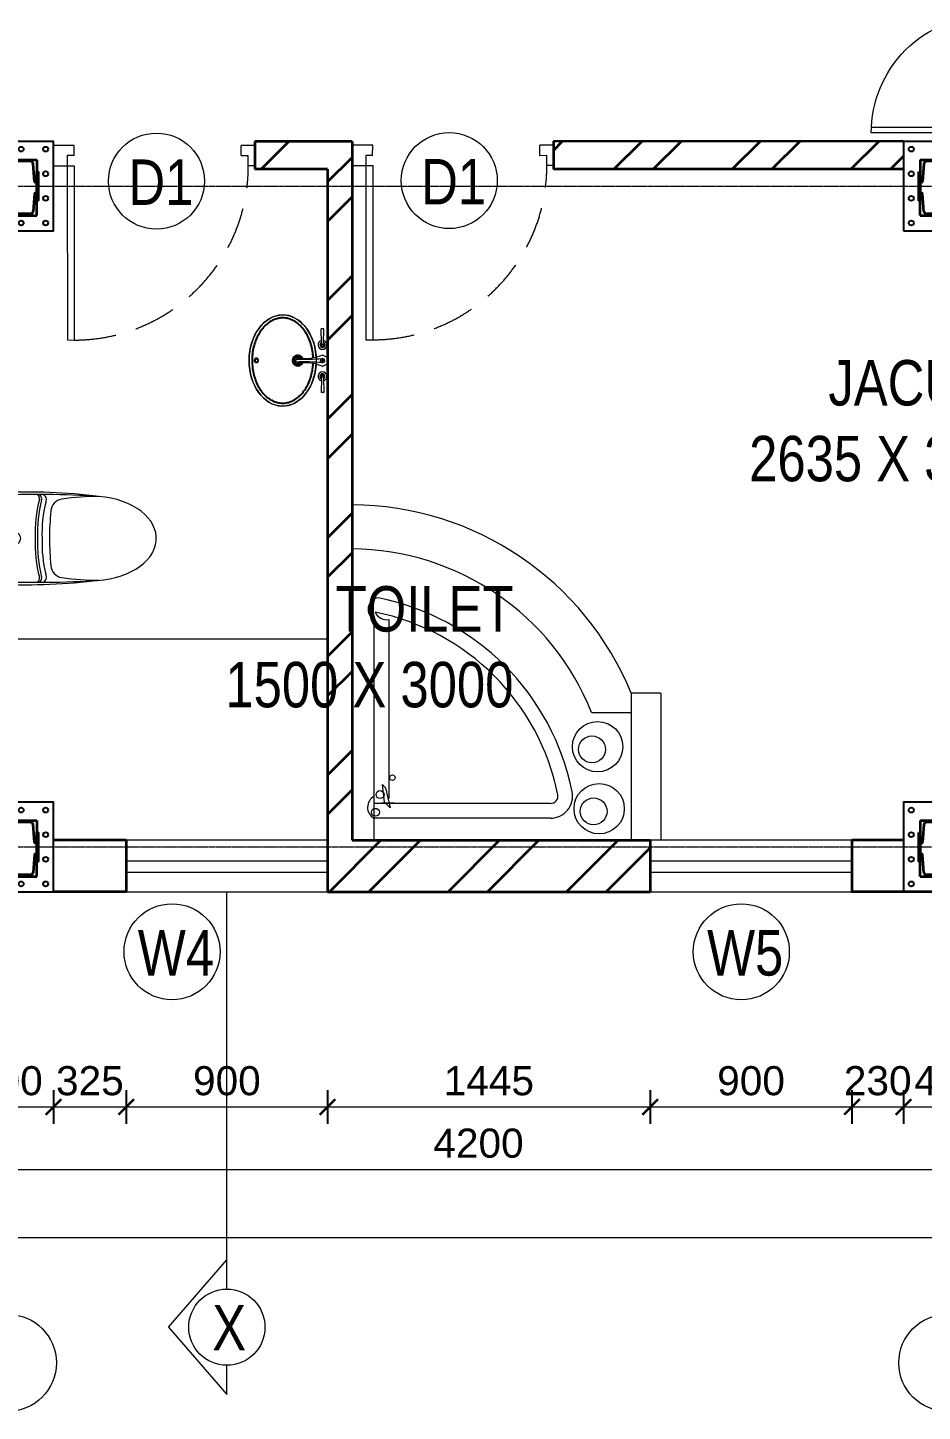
# Model space of a CAD drawing. Header units: millimetres. Extents: x 19543921 to 20171754, y -3528062 to -3222959.
# Drawn here: x 19636334 to 19640334, y -3274183 to -3267997 of the extents above; entities that cross this region are included whole.
import ezdxf

# ---------------------------------------------------------------- set-up
doc = ezdxf.new("R2010")
doc.units = ezdxf.units.MM
doc.header["$MEASUREMENT"] = 0
doc.header["$PDMODE"] = 35
doc.linetypes.add('CENTER', pattern=[2, 1.25, -0.25, 0.25, -0.25])
doc.linetypes.add('DASHED', pattern=[0.75, 0.5, -0.25])
doc.layers.get('Defpoints').update_dxf_attribs({"color": 169})
for name, color, linetype, lineweight in [('center', 4, 'Continuous', 9), ('Dimension', 4, 'Continuous', 9), ('Door-Window', 112, 'Continuous', 15), ('Fittings', 9, 'Continuous', 0), ('FURNITURE', 34, 'Continuous', 5), ('FURNITURES', 32, 'Continuous', 13), ('HACTH', 9, 'Continuous', 9), ('text', 142, 'Continuous', 9), ('wall', 1, 'Continuous', 35), ('Windows', 4, 'Continuous', 13)]:
    doc.layers.add(name, color=color, linetype=linetype, lineweight=lineweight)
doc.styles.add('DIM', font='arial.ttf', dxfattribs={"width": 0.8, "height": 45})
doc.styles.add('ordinary', font='arial.ttf')
doc.dimstyles.new('outer dimension', dxfattribs={"dimtxt": 130, "dimasz": 70, "dimexe": 75, "dimexo": 150, "dimgap": 50, "dimtad": 1, "dimdec": 0, "dimrnd": 5, "dimzin": 12, "dimdsep": 46, "dimtxsty": 'ordinary', "dimblk": 'ARCHTICK', "dimcen": 0.09, "dimclrd": 256, "dimclre": 256, "dimclrt": 256, "dimadec": 0, "dimazin": 3, "dimtfac": 1, "dimtdec": 0, "dimtix": 1, "dimtmove": 1, "dimatfit": 2, "dimldrblk": 'ARCHTICK', "dimfxl": 75, "dimfxlon": 1, "dimtolj": 1, "dimtzin": 12, "dimlwd": -1, "dimarcsym": 0})

# ---------------------------------------------------------------- blocks, each defined once
blk = doc.blocks.new('3-0')
at = {"layer": 'Door-Window', "ltscale": 3}
for p, q in [((11063.05, 10097.68), (11065.97, 10099.9)), ((11065.25, 10097.81), (11066.71, 10098.92)), ((11065.97, 10099.9), (11066.71, 10098.92)), ((11063.05, 10097.68), (11064.53, 10095.73)), ((11065.99, 10096.84), (11064.53, 10095.73)), ((11065.99, 10096.84), (11065.25, 10097.81)), ((11085.5, 10074.13), (11110.32, 10092.96)), ((11086.24, 10073.15), (11111.05, 10091.97)), ((11111.05, 10091.97), (11110.32, 10092.96)), ((11086.24, 10073.15), (11085.5, 10074.13)), ((11084.04, 10073.02), (11082.57, 10071.91)), ((11082.57, 10071.91), (11084.79, 10068.98)), ((11084.04, 10073.02), (11084.78, 10072.04)), ((11084.78, 10072.04), (11086.24, 10073.15)), ((11087.72, 10071.2), (11086.24, 10073.15)), ((11084.79, 10068.98), (11087.72, 10071.2))]:
    blk.add_line(p, q, dxfattribs=at)
at = {"layer": 'Door-Window', "color": 9, "linetype": 'DASHED', "lineweight": 18, "ltscale": 15}
blk.add_arc((11085.5, 10074.13), 31.16, 37.1906, 127.1465, dxfattribs=at)
blk = doc.blocks.new('c-section')
at = {"layer": 'wall'}
for p, q in [((75, 318.1), (325, 318.1)), ((75, 318.1), (75, 218.1)), ((296.3, 310.9), (103.7, 310.9)), ((325, 318.1), (325, 218.1)), ((91.8, 300.1), (85.6, 220.9)), ((314.4, 220.9), (308.2, 300.1)), ((82.4, 218.1), (75, 218.1)), ((325, 218.1), (317.6, 218.1)), ((75, 68.1), (75, 168.1)), ((82.4, 168.1), (75, 168.1)), ((91.8, 86), (85.6, 165.2)), ((314.4, 165.2), (308.2, 86)), ((325, 168.1), (317.6, 168.1)), ((325, 68.1), (325, 168.1)), ((75, 68.1), (325, 68.1)), ((296.3, 75.3), (103.7, 75.3))]:
    blk.add_line(p, q, dxfattribs=at)
at = {"layer": 'wall', "color": 2, "lineweight": -3}
blk.add_lwpolyline([(0, 0), (400, 0), (400, 400), (0, 400)], close=True, dxfattribs=at)
at = {"layer": 'wall', "linetype": 'Continuous', "ltscale": 1000}
for points in [[(68.7, 264.2), (75, 264.2), (75, 135.8), (68.7, 135.8)], [(325, 264.2), (331.3, 264.2), (331.3, 135.8), (325, 135.8)]]:
    blk.add_lwpolyline(points, close=True, dxfattribs=at)
at = {"layer": 'wall', "color": 2, "lineweight": -3}
for centre in [(35, 365), (145, 365), (255, 365), (365, 365), (35, 255), (365, 255), (35, 145), (365, 145), (35, 35), (145, 35), (255, 35), (365, 35)]:
    blk.add_circle(centre, 11, dxfattribs=at)
at = {"layer": 'wall'}
for centre, radius, start, end in [((103.7, 298.9), 12, 90, 174), ((296.3, 298.9), 12, 6, 90), ((82.4, 221.3), 3.2, 270, 354), ((317.6, 221.3), 3.2, 186, 270), ((82.4, 164.9), 3.2, 6, 90), ((317.6, 164.9), 3.2, 90, 174), ((103.7, 87.3), 12, 186, 270), ((296.3, 87.3), 12, 270, 354)]:
    blk.add_arc(centre, radius, start, end, dxfattribs=at)
blk = doc.blocks.new('do')
at = {"layer": 'Windows', "linetype": 'Continuous'}
for p, q in [((99288.02, -486.03), (99285.02, -486.03)), ((99285.02, -486.03), (99285.02, -489.03)), ((99288.02, -489.03), (99285.02, -489.03)), ((99288.02, -486.03), (99288.02, -489.03)), ((99288.02, -487.53), (99288.02, -529.53, 0)), ((99290.02, -487.53), (99288.02, -487.53)), ((99290.02, -487.53), (99290.02, -529.53, 0)), ((99330.02, -486.03), (99330.02, -489.03)), ((99333.02, -486.03), (99330.02, -486.03)), ((99333.02, -489.03), (99330.02, -489.03)), ((99333.02, -486.03), (99333.02, -489.03))]:
    blk.add_line(p, q, dxfattribs=at)
blk.add_arc((99288.02, -487.53, 0), 42, 270, 0, dxfattribs=at)
blk = doc.blocks.new('tht')
at = {"layer": 'Fittings'}
for p in [(672498.79, -367827.02), (672511.67, -367827.02)]:
    blk.add_line(p, (672505.23, -367827.02), dxfattribs=at)
for radius in [1.17, 0.634]:
    blk.add_circle((672505.23, -367823.24), radius, dxfattribs=at)
for centre, radius, start, end in [((672598.59, -367820.91), 101.47, 172.8664, 182.5999), ((672667.29, -367819.26), 169.75, 176.3006, 182.4712), ((672541.19, -367808.57), 43.29, 179.6519, 188.297), ((672469.27, -367808.57), 43.29, 351.703, 0.3481), ((672411.87, -367820.91), 101.47, 357.4001, 7.1336), ((672343.17, -367819.26), 169.75, 357.5288, 3.6994), ((672500.68, -367814.39), 2.36, 190.4701, 264.6079), ((672509.78, -367814.39), 2.36, 275.3921, 349.5299), ((672498.46, -367818.44), 0.947, 62.2033, 161.9404), ((672504.3, -367796.55), 21.73, 255.6185, 272.4575), ((672505.55, -367762.72), 54.26, 264.6079, 269.6591), ((672504.91, -367762.72), 54.26, 270.3409, 275.3921), ((672506.16, -367796.55), 21.73, 267.5425, 284.3815), ((672512, -367818.44), 0.947, 18.0596, 117.7967), ((672498.28, -367819.07), 0.741, 72.3593, 185.9315), ((672498.21, -367819.43), 0.718, 73.3813, 156.4724), ((672504.3, -367795.78), 23.7, 255.6185, 272.2533), ((672504.3, -367795.78), 23.31, 255.6185, 272.2533), ((672506.16, -367795.78), 23.7, 267.7467, 284.3815), ((672506.16, -367795.78), 23.31, 267.7467, 284.3815), ((672512.18, -367819.07), 0.741, 354.0685, 107.6407), ((672512.25, -367819.43), 0.718, 23.5276, 106.6187), ((672498.79, -367825.44), 1.57, 182.5999, 270), ((672511.67, -367825.44), 1.57, 270, 357.4001)]:
    blk.add_arc(centre, radius, start, end, dxfattribs=at)
blk.add_ellipse((672505.23, -367809.67), major_axis=(0, -11.39), ratio=0.648116, start_param=1.570796, end_param=4.592942, dxfattribs=at)
blk = doc.blocks.new('A$C604E024C')
at = {"layer": 'Fittings', "color": 9, "linetype": 'ByBlock'}
for p, q in [((-107.3, 6.3), (-198.2, 8.5)), ((-101.1, 4.4), (-101.1, -4.4)), ((-101.1, 4.4), (-100.5, 4.4)), ((-100.5, 4.4), (-100.5, 0.6)), ((-100.5, 0.6), (-96.6, 0.6)), ((-100.5, 0), (-100.5, -3.8)), ((-100.5, 0), (-96.6, 0)), ((-96.6, 4.4), (-96.6, 0.6)), ((-96.6, 4.4), (-96, 4.4)), ((-96, 4.4), (-96, -3.8)), ((-5.6, 4.4), (-5.6, -4.4)), ((-5.6, 4.4), (-5, 4.4)), ((-5, 4.4), (-5, -3.8)), ((0, 12.9), (0, -12.9)), ((1.2, 4.4), (1.2, -4.4)), ((1.2, 4.4), (3.5, 4.4)), ((1.8, 3.8), (1.8, 0.6)), ((1.8, 3.8), (3.5, 3.8)), ((1.8, 0.6), (3.5, 0.6)), ((100.4, 2.2), (101, 2.4)), ((107.3, 6.3), (198.2, 8.5)), ((199.2, 7.5), (199.2, -7.5)), ((-107.3, -6.3), (-198.2, -8.5)), ((-101.1, -4.4), (-100.5, -4.4)), ((-100.5, -3.8), (-100.5, -4.4)), ((-96.6, 0), (-96.6, -4.4)), ((-96.6, -4.4), (-96, -4.4)), ((-96, -3.8), (-96, -4.4)), ((-5.6, -4.4), (-1.2, -4.4)), ((-5, -3.8), (-1.2, -3.8)), ((-1.2, -3.8), (-1.2, -4.4)), ((1.2, -4.4), (3.5, -4.4)), ((1.8, 0), (1.8, -3.8)), ((1.8, 0), (3.5, 0)), ((1.8, -3.8), (3.5, -3.8)), ((100.4, -2.2), (101, -2.4)), ((107.3, -6.3), (198.2, -8.5))]:
    blk.add_line(p, q, dxfattribs=at)
for points in [[(34.8, -2.5), (34.8, -2.5, 0.267949), (34.8, 2.5), (19.6, 28.9, 0.267949), (15.2, 31.4), (-15.2, 31.4, 0.267949), (-19.6, 28.9), (-34.8, 2.5, 0.267949), (-34.8, -2.5)], [(0, 12.9), (-4.6, 12.9, 0.267949), (-8.9, 10.4), (-13.5, 2.5, 0.267949), (-13.5, -2.5), (-8.9, -10.4, 0.267949), (-4.6, -12.9), (0, -12.9)], [(0, 12.9), (4.6, 12.9, -0.267949), (8.9, 10.4), (13.5, 2.5, -0.267949), (13.5, -2.5), (8.9, -10.4, -0.267949), (4.6, -12.9), (0, -12.9)], [(-14.6, -149.3, 0.267949), (-14.6, -154.3), (-9.4, -163.2, 0.267949), (-5.1, -165.7), (0, -165.7)], [(14.6, -149.3, -0.267949), (14.6, -154.3), (9.5, -163.2, -0.267949), (5.2, -165.7), (0, -165.7)]]:
    blk.add_lwpolyline(points, format="xyb", dxfattribs=at)
for centre, radius, start, end in [((-148.2, 0), 51.6, 171.62848, 188.37152), ((-198.2, 7.5), 1, 88.57669, 180), ((-98.6, 0), 27.8, 193.93526, 166.06474), ((-98.6, 0), 16.1, 203.47719, 156.52281), ((-98.6, 0), 13.6, 207.82536, 152.17464), ((-98.6, 0), 10.7, 215.76651, 144.23349), ((3.5, 2.2), 2.2, 301.40481, 90), ((3.5, 2.2), 1.6, 270, 90.01417), ((3.5, -1.9), 2.5, 270, 62.70974), ((98.6, 0), 27.8, 13.93526, 346.06474), ((98.6, 0), 16.1, 23.47719, 336.52281), ((98.6, 0), 13.6, 27.82536, 332.17464), ((98.6, 0), 10.7, 35.76651, 324.23349), ((198.2, 7.5), 1, 0, 91.42331), ((-198.2, -7.5), 1, 180, 271.42331), ((-325.4, -117.3), 312.4, 354.13327, 21.56539), ((-1093.1, -109.8), 1085, 357.18281, 5.67785), ((3.5, -1.9), 1.9, 270, 90), ((1083.5, -109.3), 1075.4, 174.30277, 182.87364), ((324.5, -117.1), 311.5, 158.41566, 185.92552), ((198.2, -7.5), 1, 268.57669, 0)]:
    blk.add_arc(centre, radius, start, end, dxfattribs=at)
blk.add_ellipse((98.6, 0), major_axis=(0, 4.4), ratio=0.647537, start_param=-0.996154, end_param=4.137747, dxfattribs=at)
blk.add_open_spline([(100.4, 2.2), (100.2, 2.6), (100, 2.9), (99.5, 3.4), (99.3, 3.6), (98.9, 3.8), (98.7, 3.8), (98.6, 3.8), (98.4, 3.8), (98.1, 3.7), (97.7, 3.5), (97.5, 3.3), (97.1, 2.8), (96.9, 2.5), (96.6, 1.8), (96.5, 1.3), (96.3, 0.3), (96.3, -0.3), (96.5, -1.6), (96.7, -2.1), (97.1, -2.9), (97.4, -3.2), (97.9, -3.6), (98.1, -3.7), (98.6, -3.8), (98.8, -3.8), (99.3, -3.6), (99.6, -3.4), (100, -2.9), (100.2, -2.6), (100.4, -2.2)], degree=3, knots=[5.296065, 5.296065, 5.296065, 5.296065, 5.668493, 5.668493, 6.044953, 6.044953, 6.283185, 6.283185, 6.283185, 6.618814, 6.618814, 6.954443, 6.954443, 7.290072, 7.290072, 7.6257, 7.6257, 8.094621, 8.094621, 8.563542, 8.563542, 8.940002, 8.940002, 9.316461, 9.316461, 9.692921, 9.692921, 10.069381, 10.069381, 10.411893, 10.411893, 10.411893, 10.411893], dxfattribs=at)
blk = doc.blocks.new('basin')
at = {"layer": 'HACTH', "lineweight": -3}
for radius, start, end in [(1.14, 113.503, 66.2712), (0.79, 126.715, 52.8739)]:
    blk.add_arc((134195.31, -39122.53), radius, start, end, dxfattribs=at)
at = {"layer": 'HACTH'}
blk.add_ellipse((134195.31, -39125.83), major_axis=(-9.97, 0), ratio=0.736887, start_param=4.757716, end_param=10.948885, dxfattribs=at)
at = {"layer": 'HACTH', "linetype": 'ByBlock'}
blk.add_ellipse((134195.31, -39125.83), major_axis=(9.97, 0), ratio=0.736887, dxfattribs=at)
at = {"layer": 'HACTH', "lineweight": -3}
blk.add_ellipse((134195.31, -39131.57), major_axis=(0.448, 0), ratio=0.674502, dxfattribs=at)
blk.add_open_spline([(134194.69, -39119.15), (134194.32, -39119.17), (134193.96, -39119.2), (134193.09, -39119.32), (134192.57, -39119.42), (134191.58, -39119.69), (134191.1, -39119.85), (134190.19, -39120.23), (134189.76, -39120.45), (134188.95, -39120.93), (134188.57, -39121.2), (134187.89, -39121.77), (134187.59, -39122.07), (134187.06, -39122.71), (134186.83, -39123.04), (134186.45, -39123.73), (134186.3, -39124.08), (134186.09, -39124.79), (134186.03, -39125.15), (134185.99, -39125.61), (134185.99, -39125.72), (134185.99, -39125.83), (134185.99, -39126.08), (134186.01, -39126.34), (134186.11, -39126.94), (134186.2, -39127.29), (134186.47, -39127.97), (134186.64, -39128.31), (134187.06, -39128.96), (134187.31, -39129.28), (134187.88, -39129.88), (134188.2, -39130.16), (134188.9, -39130.7), (134189.28, -39130.94), (134190.1, -39131.39), (134190.53, -39131.59), (134191.45, -39131.93), (134191.92, -39132.08), (134192.9, -39132.31), (134193.4, -39132.4), (134194.43, -39132.51), (134194.94, -39132.53), (134195.97, -39132.52), (134196.49, -39132.48), (134197.5, -39132.35), (134198, -39132.25), (134198.97, -39132), (134199.44, -39131.84), (134200.34, -39131.48), (134200.76, -39131.27), (134201.56, -39130.8), (134201.93, -39130.55), (134202.61, -39130), (134202.91, -39129.71), (134203.45, -39129.1), (134203.69, -39128.78), (134204.08, -39128.12), (134204.24, -39127.78), (134204.48, -39127.09), (134204.56, -39126.74), (134204.64, -39126.04), (134204.64, -39125.69), (134204.57, -39124.98), (134204.49, -39124.62), (134204.25, -39123.91), (134204.09, -39123.56), (134203.69, -39122.89), (134203.45, -39122.56), (134202.89, -39121.93), (134202.58, -39121.63), (134201.88, -39121.07), (134201.49, -39120.81), (134200.67, -39120.35), (134200.22, -39120.13), (134199.3, -39119.77), (134198.81, -39119.62), (134197.81, -39119.37), (134197.29, -39119.28), (134196.49, -39119.19), (134196.22, -39119.16), (134195.94, -39119.15)], degree=3, knots=[4.778413, 4.778413, 4.778413, 4.778413, 4.89303, 4.89303, 5.060537, 5.060537, 5.228045, 5.228045, 5.395552, 5.395552, 5.56306, 5.56306, 5.730567, 5.730567, 5.898075, 5.898075, 6.065582, 6.065582, 6.233089, 6.233089, 6.283185, 6.283185, 6.283185, 6.401225, 6.401225, 6.564378, 6.564378, 6.727532, 6.727532, 6.890685, 6.890685, 7.053839, 7.053839, 7.216992, 7.216992, 7.380146, 7.380146, 7.543299, 7.543299, 7.706452, 7.706452, 7.869606, 7.869606, 8.032759, 8.032759, 8.195913, 8.195913, 8.359066, 8.359066, 8.52222, 8.52222, 8.685373, 8.685373, 8.848527, 8.848527, 9.01168, 9.01168, 9.174834, 9.174834, 9.337987, 9.337987, 9.501141, 9.501141, 9.668648, 9.668648, 9.836155, 9.836155, 10.003663, 10.003663, 10.17117, 10.17117, 10.338678, 10.338678, 10.506185, 10.506185, 10.673693, 10.673693, 10.8412, 10.8412, 10.929386, 10.929386, 10.929386, 10.929386], dxfattribs=at)
at = {"layer": 'HACTH'}
blk.add_open_spline([(134195.86, -39131.57), (134195.86, -39131.55), (134195.86, -39131.52), (134195.84, -39131.46), (134195.83, -39131.44), (134195.79, -39131.36), (134195.75, -39131.32), (134195.66, -39131.25), (134195.6, -39131.23), (134195.46, -39131.18), (134195.36, -39131.16), (134195.17, -39131.17), (134195.07, -39131.2), (134194.94, -39131.27), (134194.9, -39131.3), (134194.83, -39131.37), (134194.8, -39131.4), (134194.77, -39131.48), (134194.76, -39131.52), (134194.75, -39131.6), (134194.76, -39131.65), (134194.79, -39131.73), (134194.81, -39131.76), (134194.87, -39131.83), (134194.9, -39131.86), (134194.98, -39131.9), (134195.02, -39131.92), (134195.15, -39131.97), (134195.25, -39131.99), (134195.44, -39131.98), (134195.54, -39131.95), (134195.67, -39131.89), (134195.72, -39131.85), (134195.79, -39131.78), (134195.81, -39131.75), (134195.85, -39131.67), (134195.86, -39131.63), (134195.86, -39131.58), (134195.86, -39131.58), (134195.86, -39131.57)], degree=3, knots=[0, 0, 0, 0, 0.188397, 0.188397, 0.376794, 0.376794, 0.73698, 0.73698, 1.097166, 1.097166, 1.657793, 1.657793, 2.21842, 2.21842, 2.564182, 2.564182, 2.840364, 2.840364, 3.116547, 3.116547, 3.39273, 3.39273, 3.668913, 3.668913, 3.945096, 3.945096, 4.221279, 4.221279, 4.783807, 4.783807, 5.346334, 5.346334, 5.697184, 5.697184, 5.974645, 5.974645, 6.252106, 6.252106, 6.283185, 6.283185, 6.283185, 6.283185], dxfattribs=at)
at = {"layer": 'HACTH', "xscale": 0.03499430959345774, "yscale": 0.03499430959345774, "zscale": 0.03499430959345774, "rotation": 359.9929103328581}
blk.add_blockref('A$C604E024C', (134195.31, -39117.12), dxfattribs=at)
blk = doc.blocks.new('_ArchTick')
at = {"color": 0, "linetype": 'ByBlock', "const_width": 0.15}
blk.add_lwpolyline([(-0.5, -0.5), (0.5, 0.5)], dxfattribs=at)
blk = doc.blocks.new('*D100')
at = {"layer": 'Defpoints', "color": 0, "linetype": 'Continuous', "ltscale": 1000, "transparency": 16777216}
for p in [(19636049.3, -3271860.1), (19636449.3, -3271860.1), (19636449.3, -3272822.3)]:
    blk.add_point(p, dxfattribs=at)
at = {"layer": 'Dimension', "linetype": 'Continuous', "lineweight": -2, "ltscale": 1000, "transparency": 16777216}
for p, q in [((19636049.3, -3272747.3), (19636049.3, -3272897.3)), ((19636449.3, -3272747.3), (19636449.3, -3272897.3))]:
    blk.add_line(p, q, dxfattribs=at)
at = {"layer": 'Dimension', "ltscale": 1000, "transparency": 16777216}
blk.add_line((19636049.3, -3272822.3), (19636449.3, -3272822.3), dxfattribs=at)
at = {"layer": 'Dimension', "linetype": 'Continuous', "ltscale": 1000, "transparency": 16777216, "xscale": 70, "yscale": 70, "zscale": 70, "rotation": 180}
blk.add_blockref('_ArchTick', (19636049.3, -3272822.3), dxfattribs=at)
at = {"layer": 'Dimension', "linetype": 'Continuous', "ltscale": 1000, "transparency": 16777216, "xscale": 70, "yscale": 70, "zscale": 70}
blk.add_blockref('_ArchTick', (19636449.3, -3272822.3), dxfattribs=at)
at = {"layer": 'Dimension', "linetype": 'Continuous', "ltscale": 1000, "transparency": 16777216, "insert": (19636249.3, -3272706), "char_height": 130, "attachment_point": 5, "style": 'ordinary'}
blk.add_mtext('\\A1;400', dxfattribs=at)
blk = doc.blocks.new('*D101')
at = {"layer": 'Defpoints', "color": 0, "linetype": 'Continuous', "ltscale": 1000, "transparency": 16777216}
for p in [(19636449.3, -3271860.1), (19636774.3, -3271860.1), (19636774.3, -3272822.3)]:
    blk.add_point(p, dxfattribs=at)
at = {"layer": 'Dimension', "linetype": 'Continuous', "lineweight": -2, "ltscale": 1000, "transparency": 16777216}
for p, q in [((19636449.3, -3272747.3), (19636449.3, -3272897.3)), ((19636774.3, -3272747.3), (19636774.3, -3272897.3))]:
    blk.add_line(p, q, dxfattribs=at)
at = {"layer": 'Dimension', "ltscale": 1000, "transparency": 16777216}
blk.add_line((19636449.3, -3272822.3), (19636774.3, -3272822.3), dxfattribs=at)
at = {"layer": 'Dimension', "linetype": 'Continuous', "ltscale": 1000, "transparency": 16777216, "insert": (19636611.8, -3272705.9), "char_height": 130, "attachment_point": 5, "style": 'ordinary'}
blk.add_mtext('\\A1;325', dxfattribs=at)
blk = doc.blocks.new('*D102')
at = {"layer": 'Defpoints', "color": 0, "linetype": 'Continuous', "ltscale": 1000, "transparency": 16777216}
for p in [(19636774.3, -3271860.1), (19637674.3, -3271860.1), (19637674.3, -3272822.3)]:
    blk.add_point(p, dxfattribs=at)
at = {"layer": 'Dimension', "linetype": 'Continuous', "lineweight": -2, "ltscale": 1000, "transparency": 16777216}
for p, q in [((19636774.3, -3272747.3), (19636774.3, -3272897.3)), ((19637674.3, -3272747.3), (19637674.3, -3272897.3))]:
    blk.add_line(p, q, dxfattribs=at)
at = {"layer": 'Dimension', "ltscale": 1000, "transparency": 16777216}
blk.add_line((19636774.3, -3272822.3), (19637674.3, -3272822.3), dxfattribs=at)
at = {"layer": 'Dimension', "linetype": 'Continuous', "ltscale": 1000, "transparency": 16777216, "xscale": 70, "yscale": 70, "zscale": 70, "rotation": 180}
blk.add_blockref('_ArchTick', (19636774.3, -3272822.3), dxfattribs=at)
at = {"layer": 'Dimension', "linetype": 'Continuous', "ltscale": 1000, "transparency": 16777216, "xscale": 70, "yscale": 70, "zscale": 70}
blk.add_blockref('_ArchTick', (19637674.3, -3272822.3), dxfattribs=at)
at = {"layer": 'Dimension', "linetype": 'Continuous', "ltscale": 1000, "transparency": 16777216, "insert": (19637224.3, -3272706), "char_height": 130, "attachment_point": 5, "style": 'ordinary'}
blk.add_mtext('\\A1;900', dxfattribs=at)
blk = doc.blocks.new('*D103')
at = {"layer": 'Defpoints', "color": 0, "linetype": 'Continuous', "ltscale": 1000, "transparency": 16777216}
for p in [(19637674.3, -3271860.1), (19639117.2, -3271860.1), (19639117.2, -3272822.3)]:
    blk.add_point(p, dxfattribs=at)
at = {"layer": 'Dimension', "linetype": 'Continuous', "lineweight": -2, "ltscale": 1000, "transparency": 16777216}
for p, q in [((19637674.3, -3272747.3), (19637674.3, -3272897.3)), ((19639117.2, -3272747.3), (19639117.2, -3272897.3))]:
    blk.add_line(p, q, dxfattribs=at)
at = {"layer": 'Dimension', "ltscale": 1000, "transparency": 16777216}
blk.add_line((19637674.3, -3272822.3), (19639117.2, -3272822.3), dxfattribs=at)
at = {"layer": 'Dimension', "linetype": 'Continuous', "ltscale": 1000, "transparency": 16777216, "xscale": 70, "yscale": 70, "zscale": 70, "rotation": 180}
blk.add_blockref('_ArchTick', (19637674.3, -3272822.3), dxfattribs=at)
at = {"layer": 'Dimension', "linetype": 'Continuous', "ltscale": 1000, "transparency": 16777216, "xscale": 70, "yscale": 70, "zscale": 70}
blk.add_blockref('_ArchTick', (19639117.2, -3272822.3), dxfattribs=at)
at = {"layer": 'Dimension', "linetype": 'Continuous', "ltscale": 1000, "transparency": 16777216, "insert": (19638395.7, -3272706), "char_height": 130, "attachment_point": 5, "style": 'ordinary'}
blk.add_mtext('\\A1;1445', dxfattribs=at)
blk = doc.blocks.new('*D104')
at = {"layer": 'Defpoints', "color": 0, "linetype": 'Continuous', "ltscale": 1000, "transparency": 16777216}
for p in [(19639117.2, -3271860.1), (19640019.3, -3271860.1), (19640019.3, -3272822.3)]:
    blk.add_point(p, dxfattribs=at)
at = {"layer": 'Dimension', "linetype": 'Continuous', "lineweight": -2, "ltscale": 1000, "transparency": 16777216}
for p, q in [((19639117.2, -3272747.3), (19639117.2, -3272897.3)), ((19640019.3, -3272747.3), (19640019.3, -3272897.3))]:
    blk.add_line(p, q, dxfattribs=at)
at = {"layer": 'Dimension', "ltscale": 1000, "transparency": 16777216}
blk.add_line((19639117.2, -3272822.3), (19640019.3, -3272822.3), dxfattribs=at)
at = {"layer": 'Dimension', "linetype": 'Continuous', "ltscale": 1000, "transparency": 16777216, "xscale": 70, "yscale": 70, "zscale": 70, "rotation": 180}
blk.add_blockref('_ArchTick', (19639117.2, -3272822.3), dxfattribs=at)
at = {"layer": 'Dimension', "linetype": 'Continuous', "ltscale": 1000, "transparency": 16777216, "xscale": 70, "yscale": 70, "zscale": 70}
blk.add_blockref('_ArchTick', (19640019.3, -3272822.3), dxfattribs=at)
at = {"layer": 'Dimension', "linetype": 'Continuous', "ltscale": 1000, "transparency": 16777216, "insert": (19639568.2, -3272706), "char_height": 130, "attachment_point": 5, "style": 'ordinary'}
blk.add_mtext('\\A1;900', dxfattribs=at)
blk = doc.blocks.new('*D105')
at = {"layer": 'Defpoints', "color": 0, "linetype": 'Continuous', "ltscale": 1000, "transparency": 16777216}
for p in [(19640019.3, -3271860.1), (19640249.5, -3271860.1), (19640249.5, -3272822.3)]:
    blk.add_point(p, dxfattribs=at)
at = {"layer": 'Dimension', "linetype": 'Continuous', "lineweight": -2, "ltscale": 1000, "transparency": 16777216}
for p, q in [((19640019.3, -3272747.3), (19640019.3, -3272897.3)), ((19640249.5, -3272747.3), (19640249.5, -3272897.3))]:
    blk.add_line(p, q, dxfattribs=at)
at = {"layer": 'Dimension', "ltscale": 1000, "transparency": 16777216}
blk.add_line((19640019.3, -3272822.3), (19640249.5, -3272822.3), dxfattribs=at)
at = {"layer": 'Dimension', "linetype": 'Continuous', "ltscale": 1000, "transparency": 16777216, "insert": (19640134.4, -3272705.9), "char_height": 130, "attachment_point": 5, "style": 'ordinary'}
blk.add_mtext('\\A1;230', dxfattribs=at)
blk = doc.blocks.new('*D106')
at = {"layer": 'Defpoints', "color": 0, "linetype": 'Continuous', "ltscale": 1000, "transparency": 16777216}
for p in [(19640249.5, -3271860.1), (19640649.5, -3271860.1), (19640649.5, -3272822.3)]:
    blk.add_point(p, dxfattribs=at)
at = {"layer": 'Dimension', "linetype": 'Continuous', "lineweight": -2, "ltscale": 1000, "transparency": 16777216}
for p, q in [((19640249.5, -3272747.3), (19640249.5, -3272897.3)), ((19640649.5, -3272747.3), (19640649.5, -3272897.3))]:
    blk.add_line(p, q, dxfattribs=at)
at = {"layer": 'Dimension', "ltscale": 1000, "transparency": 16777216}
blk.add_line((19640249.5, -3272822.3), (19640649.5, -3272822.3), dxfattribs=at)
at = {"layer": 'Dimension', "linetype": 'Continuous', "ltscale": 1000, "transparency": 16777216, "xscale": 70, "yscale": 70, "zscale": 70, "rotation": 180}
blk.add_blockref('_ArchTick', (19640249.5, -3272822.3), dxfattribs=at)
at = {"layer": 'Dimension', "linetype": 'Continuous', "ltscale": 1000, "transparency": 16777216, "xscale": 70, "yscale": 70, "zscale": 70}
blk.add_blockref('_ArchTick', (19640649.5, -3272822.3), dxfattribs=at)
at = {"layer": 'Dimension', "linetype": 'Continuous', "ltscale": 1000, "transparency": 16777216, "insert": (19640449.5, -3272706), "char_height": 130, "attachment_point": 5, "style": 'ordinary'}
blk.add_mtext('\\A1;400', dxfattribs=at)
blk = doc.blocks.new('*D108')
at = {"layer": 'Defpoints', "color": 0, "linetype": 'Continuous', "ltscale": 1000, "transparency": 16777216}
for p in [(19636249.3, -3271660.1), (19640449.5, -3271660.1), (19640449.5, -3273101.4)]:
    blk.add_point(p, dxfattribs=at)
at = {"layer": 'Dimension', "linetype": 'Continuous', "lineweight": -2, "ltscale": 1000, "transparency": 16777216}
for p, q in [((19636249.3, -3273026.4), (19636249.3, -3273176.4)), ((19640449.5, -3273026.4), (19640449.5, -3273176.4))]:
    blk.add_line(p, q, dxfattribs=at)
at = {"layer": 'Dimension', "ltscale": 1000, "transparency": 16777216}
blk.add_line((19636249.3, -3273101.4), (19640449.5, -3273101.4), dxfattribs=at)
at = {"layer": 'Dimension', "linetype": 'Continuous', "ltscale": 1000, "transparency": 16777216, "xscale": 70, "yscale": 70, "zscale": 70, "rotation": 180}
blk.add_blockref('_ArchTick', (19636249.3, -3273101.4), dxfattribs=at)
at = {"layer": 'Dimension', "linetype": 'Continuous', "ltscale": 1000, "transparency": 16777216, "xscale": 70, "yscale": 70, "zscale": 70}
blk.add_blockref('_ArchTick', (19640449.5, -3273101.4), dxfattribs=at)
at = {"layer": 'Dimension', "linetype": 'Continuous', "ltscale": 1000, "transparency": 16777216, "insert": (19638349.4, -3272985.1), "char_height": 130, "attachment_point": 5, "style": 'ordinary'}
blk.add_mtext('\\A1;4200', dxfattribs=at)
blk = doc.blocks.new('*D42')
at = {"layer": 'Defpoints', "color": 0, "linetype": 'Continuous', "ltscale": 1000, "transparency": 16777216}
for p in [(19631049.5, -3271860.1), (19640649.5, -3271860.1), (19631049.5, -3273407.8)]:
    blk.add_point(p, dxfattribs=at)
at = {"layer": 'Dimension', "linetype": 'Continuous', "lineweight": -2, "ltscale": 1000, "transparency": 16777216}
for p, q in [((19631049.5, -3273332.8), (19631049.5, -3273482.8)), ((19640649.5, -3273332.8), (19640649.5, -3273482.8))]:
    blk.add_line(p, q, dxfattribs=at)
at = {"layer": 'Dimension', "ltscale": 1000, "transparency": 16777216}
blk.add_line((19640649.5, -3273407.8), (19631049.5, -3273407.8), dxfattribs=at)
at = {"layer": 'Dimension', "linetype": 'Continuous', "ltscale": 1000, "transparency": 16777216, "xscale": 70, "yscale": 70, "zscale": 70, "rotation": 180}
blk.add_blockref('_ArchTick', (19631049.5, -3273407.8), dxfattribs=at)
at = {"layer": 'Dimension', "linetype": 'Continuous', "ltscale": 1000, "transparency": 16777216, "xscale": 70, "yscale": 70, "zscale": 70}
blk.add_blockref('_ArchTick', (19640649.5, -3273407.8), dxfattribs=at)
at = {"layer": 'Dimension', "linetype": 'Continuous', "ltscale": 1000, "transparency": 16777216, "insert": (19635849.5, -3273291.5), "char_height": 130, "attachment_point": 5, "style": 'ordinary'}
blk.add_mtext('\\A1;9600', dxfattribs=at)

msp = doc.modelspace()

# ---------------------------------------------------------------- hatches: boundary and pattern name
at = {"layer": 'wall', "linetype": 'Continuous', "ltscale": 1000}
h = msp.add_hatch(dxfattribs=at)
h.set_pattern_fill('ANSI32', color=0, scale=1000)
h.set_pattern_definition([(45, (-17520.2, -79382.34), (-265.165043, 265.165043), []), (45, (-17343.4, -79382.34), (-265.165043, 265.165043), [])])
h.paths.add_polyline_path([(19639117.2, -3271630.1), (19637784.3, -3271630.1), (19637784.3, -3268505.1), (19637349.3, -3268506.4), (19637349.3, -3268631.4), (19637674.3, -3268630.1), (19637674.3, -3271630.1), (19637674.3, -3271860.1), (19639117.2, -3271860.1)])
h = msp.add_hatch(dxfattribs=at)
h.set_pattern_fill('ANSI32', color=0, scale=1000)
h.set_pattern_definition([(45, (-8904.8, -79414.72), (-265.165043, 265.165043), []), (45, (-8728, -79414.72), (-265.165043, 265.165043), [])])
h.paths.add_polyline_path([(19640249.5, -3268505.1), (19638684.3, -3268505), (19638684.3, -3268630), (19640249.5, -3268630.1)])

# ---------------------------------------------------------------- linework, layer by layer
at = {"layer": 'center', "color": 251, "linetype": 'CENTER', "ltscale": 5}
for p, q in [((19628965.4, -3268705.1), (19644077.4, -3268705.1)), ((19628965.4, -3271660.1), (19644077.4, -3271660.1))]:
    msp.add_line(p, q, dxfattribs=at)
at = {"layer": 'FURNITURE', "linetype": 'ByBlock'}
for p, q in [((19637784.3, -3271630.1), (19637784.3, -3270130.1)), ((19637882.9, -3271630.1), (19637882.9, -3270642.8)), ((19637948.7, -3270642.8), (19637948.7, -3271432.8)), ((19639164, -3270972.5), (19639032.5, -3270972.5)), ((19639032.5, -3270972.5), (19639032.5, -3271630.1)), ((19639164, -3270972.5), (19639164, -3271630.1)), ((19638855.1, -3271058.9), (19639032.5, -3271058.9)), ((19637929.6, -3271459.5), (19637919.6, -3271380.9)), ((19637919.6, -3271380.9), (19637933.5, -3271394.9)), ((19637933.5, -3271394.9), (19637954.9, -3271484.8)), ((19638671.6, -3271465.7), (19637881.6, -3271465.7)), ((19637954.9, -3271484.8), (19637929.6, -3271459.5)), ((19638671.6, -3271531.4), (19637881.6, -3271531.4))]:
    msp.add_line(p, q, dxfattribs=at)
for centre, radius in [((19638881.9, -3271211.7, 63.1), 112.5), ((19638856.9, -3271223.7, 63.1), 60), ((19637964.3, -3271350.2), 12), ((19638889, -3271488.9), 112.5), ((19637909.3, -3271425.9), 17.8), ((19638864, -3271500.9), 60), ((19637888.5, -3271505.1), 17.8)]:
    msp.add_circle(centre, radius, dxfattribs=at)
for centre, radius, start, end in [((19637776.4, -3271487.7), 1357.6, 22.30284, 89.66719), ((19637776.4, -3271488.5), 1161.1, 21.71136, 89.60855), ((19637907.1, -3270597.3), 51.6, 96.92945, 242.01578), ((19637684.3, -3271630.1), 1105.4, 11.301, 78.699), ((19637684.3, -3271630.1), 1039.7, 11.301, 78.699), ((19637938.6, -3270588.7), 55.1, 203.40624, 280.61883), ((19637909.9, -3271482.5), 56.6, 118.49554, 239.93089), ((19637981.6, -3271432.8), 32.9, 180, 195.84241), ((19638671.6, -3271432.8), 98.6, 270, 11.301), ((19638671.6, -3271432.8), 32.9, 270, 11.301), ((19637972.5, -3274831.1), 3366.7, 89.9964, 91.54699)]:
    msp.add_arc(centre, radius, start, end, dxfattribs=at)
at = {"layer": 'FURNITURES', "linetype": 'Continuous', "ltscale": 1000}
msp.add_line((19636174.3, -3270730.1), (19637674.3, -3270730.1), dxfattribs=at)
at = {"layer": 'text'}
for p, q in [((19637224.3, -3273636.8), (19637224.3, -3271860.1)), ((19636964, -3273807.2), (19637224.3, -3273506)), ((19636964, -3273807.2), (19637224.3, -3274108.5)), ((19637224.3, -3274108.5), (19637224.3, -3273977.7))]:
    msp.add_line(p, q, dxfattribs=at)
at = {"layer": 'text', "ltscale": 7}
for centre in [(19636909.5, -3268682.9), (19638218.7, -3268680.6), (19636979.1, -3272128.7), (19639524.6, -3272128.7)]:
    msp.add_circle(centre, 214.6, dxfattribs=at)
at = {"layer": 'text'}
for centre, radius in [((19637224.3, -3273807.2), 170.4), ((19636245.2, -3273966.6), 216.8), ((19640445.4, -3273966.6), 216.8)]:
    msp.add_circle(centre, radius, dxfattribs=at)
at = {"layer": 'wall', "linetype": 'Continuous', "ltscale": 1000}
for p, q in [((19637784.3, -3268505.1), (19637349.3, -3268505.1)), ((19637349.3, -3268505.1), (19637349.3, -3268630.1)), ((19637784.3, -3268505.1), (19637784.3, -3271630.1)), ((19640249.5, -3268505.1), (19638684.3, -3268505)), ((19638684.3, -3268505), (19638684.3, -3268630)), ((19637674.3, -3268630.1), (19637349.3, -3268630.1)), ((19637674.3, -3268630.1), (19637674.3, -3271630.1)), ((19640249.5, -3268630.1), (19638684.3, -3268630)), ((19636774.3, -3271630.1), (19636449.3, -3271630.1)), ((19636774.3, -3271630.1), (19636774.3, -3271860.1)), ((19637674.3, -3271630.1), (19637674.3, -3271860.1)), ((19637674.3, -3271630.1), (19637674.3, -3271860.1)), ((19637674.3, -3271630.1), (19637674.3, -3271630.1)), ((19637784.3, -3271630.1), (19639117.2, -3271630.1)), ((19639117.2, -3271630.1), (19639117.2, -3271860.1)), ((19640019.3, -3271630.1), (19640019.3, -3271860.1)), ((19636774.3, -3271860.1), (19636449.3, -3271860.1)), ((19637674.3, -3271860.1), (19639117.2, -3271860.1))]:
    msp.add_line(p, q, dxfattribs=at)
at = {"layer": 'wall', "ltscale": 7}
for p, q in [((19640249.5, -3271630.1), (19640019.3, -3271630.1)), ((19640649.5, -3271860.1), (19640019.3, -3271860.1))]:
    msp.add_line(p, q, dxfattribs=at)
at = {"layer": 'Windows', "linetype": 'Continuous', "ltscale": 1000}
for p, q in [((19637674.3, -3271630.1), (19636774.3, -3271630.1)), ((19640019.3, -3271630.1), (19639117.2, -3271630.1)), ((19636774.3, -3271860.1), (19637674.3, -3271860.1)), ((19639117.2, -3271860.1), (19640019.3, -3271860.1))]:
    msp.add_line(p, q, dxfattribs=at)
at = {"layer": 'Windows', "ltscale": 7}
for p, q in [((19636774.3, -3271722.5), (19637674.3, -3271722.4)), ((19639117.2, -3271722.4), (19640019.3, -3271722.3)), ((19636774.3, -3271773.3), (19637674.3, -3271773.2)), ((19639117.2, -3271773.2), (19640019.3, -3271773.1))]:
    msp.add_line(p, q, dxfattribs=at)

# ---------------------------------------------------------------- block references
at = {"layer": 'Fittings', "color": 4, "lineweight": 15, "xscale": 20.44444443503498, "yscale": 20.44444443503498, "zscale": 20.44444443503498, "rotation": 269.8145409469911}
msp.add_blockref('basin', (20446255.9, -528540), dxfattribs=at)
at = {"layer": 'FURNITURE', "linetype": 'ByBlock', "xscale": 25.55555554379373, "yscale": 25.55555554379373, "zscale": 25.55555554379373, "rotation": 270.0159870891423}
msp.add_blockref('tht', (29031402.3, 13918586.7, 0), dxfattribs=at)
at = {"layer": 'wall', "linetype": 'ByBlock', "xscale": 24.99476955698659, "yscale": 24.99476955698659, "zscale": 24.99476955698659, "rotation": 232.8486863820646}
for p in [(19603179.7, -2895702.5), (19604514.7, -2895701.2)]:
    msp.add_blockref('3-0', p, dxfattribs=at)
at = {"layer": 'wall', "linetype": 'Continuous'}
for p in [(19636049.3, -3268905.1), (19640249.5, -3268905.1), (19636049.3, -3271860.1), (19640249.5, -3271860.1)]:
    msp.add_blockref('c-section', p, dxfattribs=at)
at = {"layer": 'Windows', "ltscale": 7, "xscale": -12.5019531244292, "yscale": 12.5019531244292, "zscale": 12.5019531244292, "rotation": 270}
msp.add_blockref('do', (19646725.7, -4509761.9, 0), dxfattribs=at)

# ---------------------------------------------------------------- texts
at = {"layer": 'text', "ltscale": 7, "char_height": 203.2, "style": 'DIM'}
for s, width, heights, insert, attachment_point in [('D1', 12.632, [0], (19636784, -3268586.1), 1), ('D1', 12.632, [0], (19638093.2, -3268583.7), 1), ('JACUZZI\\P2635 X 3000', 3155.972, [570.7], (19640847.5, -3269483.1), 3), ('TOILET\\P1500 X 3000', 3155.972, [570.7], (19638505.5, -3270493.8), 3), ('W4', 12.632, [0], (19636826.2, -3272031.9), 1), ('W5', 12.632, [0], (19639371.6, -3272031.9), 1)]:
    msp.add_mtext_dynamic_manual_height_columns(s, width=width, gutter_width=40, heights=heights, dxfattribs=dict(at, insert=insert, attachment_point=attachment_point))
at = {"layer": 'text', "style": 'DIM', "width": 0.8}
msp.add_attdef('X', (19637158.9, -3273910.9), 'A', height=203.2, dxfattribs=at)

# ---------------------------------------------------------------- dimensions: what is measured, and where the dimension line sits
at = {"layer": 'Dimension', "linetype": 'Continuous', "ltscale": 1000}
for base, p1, p2, picture, middle in [((19640449.5, -3273101.4), (19636249.3, -3271660.1), (19640449.5, -3271660.1), '*D108', (19638349.4, -3272985.1)), ((19631049.5, -3273407.8), (19640649.5, -3271860.1), (19631049.5, -3271860.1), '*D42', (19635849.5, -3273291.5)), ((19636449.3, -3272822.3), (19636049.3, -3271860.1), (19636449.3, -3271860.1), '*D100', (19636249.3, -3272706)), ((19636774.3, -3272822.3), (19636449.3, -3271860.1), (19636774.3, -3271860.1), '*D101', (19636611.8, -3272705.9)), ((19637674.3, -3272822.3), (19636774.3, -3271860.1), (19637674.3, -3271860.1), '*D102', (19637224.3, -3272706)), ((19639117.2, -3272822.3), (19637674.3, -3271860.1), (19639117.2, -3271860.1), '*D103', (19638395.7, -3272706)), ((19640019.3, -3272822.3), (19639117.2, -3271860.1), (19640019.3, -3271860.1), '*D104', (19639568.2, -3272706)), ((19640249.5, -3272822.3), (19640019.3, -3271860.1), (19640249.5, -3271860.1), '*D105', (19640134.4, -3272705.9)), ((19640649.5, -3272822.3), (19640249.5, -3271860.1), (19640649.5, -3271860.1), '*D106', (19640449.5, -3272706))]:
    dim = msp.add_linear_dim(base=base, p1=p1, p2=p2, dimstyle='outer dimension', dxfattribs=at)
    dim.commit()
    dim.dimension.update_dxf_attribs({"geometry": picture, "text_midpoint": middle})

doc.saveas('drawing.dxf')
